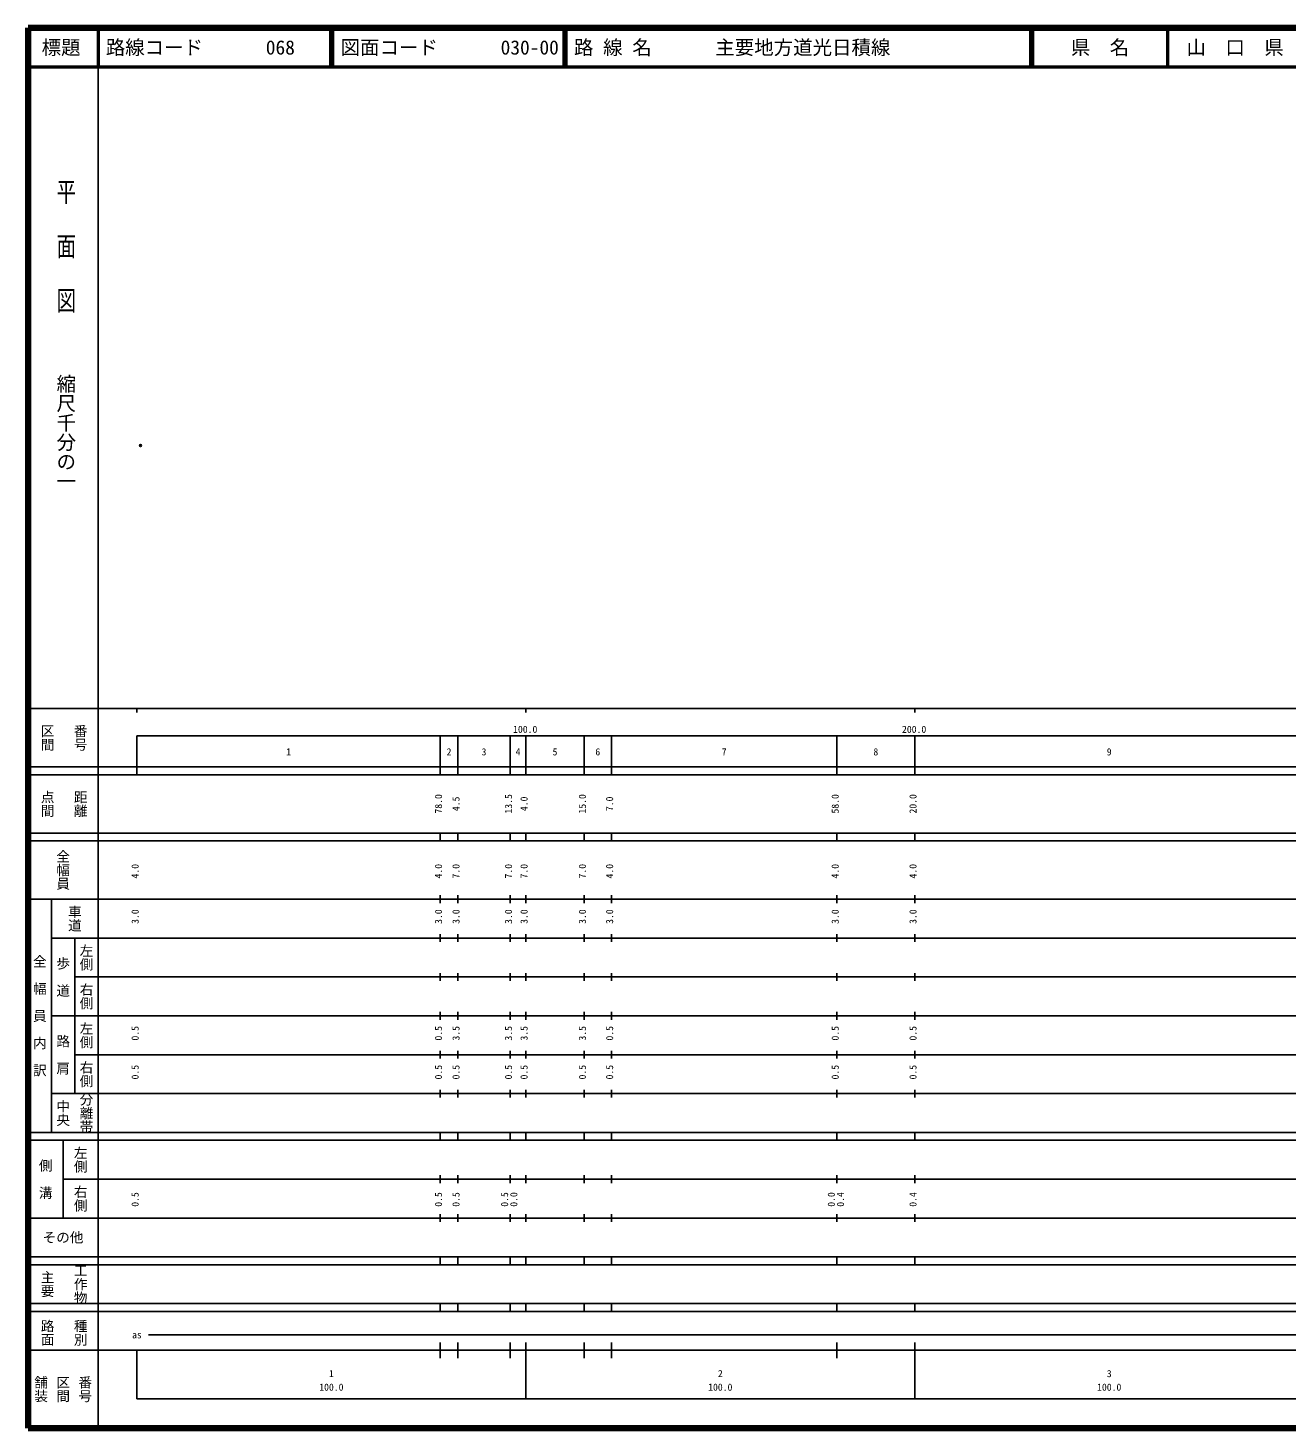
# Model space of a CAD drawing. Units: millimetres on the paper. Extents: x 40 to 680, y 20 to 380.
# Drawn here: x 40 to 363.7, y 20 to 380 of the extents above; entities that cross this region are included whole.
import ezdxf
from ezdxf.enums import TextEntityAlignment as Align

# ---------------------------------------------------------------- set-up
doc = ezdxf.new("R2010")
doc.units = ezdxf.units.MM
doc.header["$PDMODE"] = 32
doc.header["$PDSIZE"] = 0.5
doc.layers.add('M-OTRS', color=6, linetype='Continuous')
doc.layers.add('M-TTL-TXT', color=7, linetype='Continuous')
for name, color, linetype, lineweight in [('M-TTL', 2, 'Continuous', 140), ('M-TTL-BAND', 7, 'Continuous', 25), ('M-TTL-LINE', 7, 'Continuous', 50)]:
    doc.layers.add(name, color=color, linetype=linetype, lineweight=lineweight)
doc.styles.add('@ＭＳ ゴシック', font='')
doc.styles.add('ＭＳ ゴシック', font='')
doc.styles.get('@ＭＳ ゴシック').set_extended_font_data('@MS Gothic')
doc.styles.get('ＭＳ ゴシック').set_extended_font_data('MS Gothic')

msp = doc.modelspace()

# ---------------------------------------------------------------- linework, layer by layer
at = {"layer": 'M-OTRS'}
msp.add_point((68.929, 272.633), dxfattribs=at)
at = {"layer": 'M-TTL'}
for p, q in [((40, 380), (40, 20)), ((680, 380), (40, 380)), ((40, 20), (680, 20))]:
    msp.add_line(p, q, dxfattribs=at)
at = {"layer": 'M-TTL-BAND'}
for p, q in [((58, 370), (58, 20)), ((40, 205), (579, 205)), ((68, 205), (68, 204)), ((168, 205), (168, 204)), ((268, 205), (268, 204)), ((68, 198), (579, 198)), ((68, 198), (68, 188)), ((146, 188), (146, 198)), ((150.5, 188), (150.5, 198)), ((164, 188), (164, 198)), ((168, 188), (168, 198)), ((183, 188), (183, 198)), ((190, 188), (190, 198)), ((248, 188), (248, 198)), ((268, 188), (268, 198)), ((40, 190), (579, 190)), ((40, 188), (579, 188)), ((40, 173), (579, 173)), ((146, 171), (146, 173)), ((150.5, 171), (150.5, 173)), ((164, 171), (164, 173)), ((168, 171), (168, 173)), ((183, 171), (183, 173)), ((190, 171), (190, 173)), ((248, 171), (248, 173)), ((268, 171), (268, 173)), ((40, 171), (579, 171)), ((40, 156), (579, 156)), ((46, 96), (46, 156)), ((146, 155), (146, 157)), ((150.5, 155), (150.5, 157)), ((164, 155), (164, 157)), ((168, 155), (168, 157)), ((183, 155), (183, 157)), ((190, 155), (190, 157)), ((248, 155), (248, 157)), ((268, 155), (268, 157)), ((46, 146), (579, 146)), ((52, 146), (52, 106)), ((146, 145), (146, 147)), ((150.5, 145), (150.5, 147)), ((164, 145), (164, 147)), ((168, 145), (168, 147)), ((183, 145), (183, 147)), ((190, 145), (190, 147)), ((248, 145), (248, 147)), ((268, 145), (268, 147)), ((146, 135), (146, 137)), ((150.5, 135), (150.5, 137)), ((164, 135), (164, 137)), ((168, 135), (168, 137)), ((183, 135), (183, 137)), ((190, 135), (190, 137)), ((248, 135), (248, 137)), ((268, 135), (268, 137)), ((52, 136), (579, 136)), ((46, 126), (579, 126)), ((146, 125), (146, 127)), ((150.5, 125), (150.5, 127)), ((164, 125), (164, 127)), ((168, 125), (168, 127)), ((183, 125), (183, 127)), ((190, 125), (190, 127)), ((248, 125), (248, 127)), ((268, 125), (268, 127)), ((52, 116), (579, 116)), ((146, 115), (146, 117)), ((150.5, 115), (150.5, 117)), ((164, 115), (164, 117)), ((168, 115), (168, 117)), ((183, 115), (183, 117)), ((190, 115), (190, 117)), ((248, 115), (248, 117)), ((268, 115), (268, 117)), ((46, 106), (579, 106)), ((146, 105), (146, 107)), ((150.5, 105), (150.5, 107)), ((164, 105), (164, 107)), ((168, 105), (168, 107)), ((183, 105), (183, 107)), ((190, 105), (190, 107)), ((248, 105), (248, 107)), ((268, 105), (268, 107)), ((40, 96), (579, 96)), ((40, 94), (579, 94)), ((49, 94), (49, 74)), ((146, 94), (146, 96)), ((150.5, 94), (150.5, 96)), ((164, 94), (164, 96)), ((168, 94), (168, 96)), ((183, 94), (183, 96)), ((190, 94), (190, 96)), ((248, 94), (248, 96)), ((268, 94), (268, 96)), ((49, 84), (579, 84)), ((146, 83), (146, 85)), ((150.5, 83), (150.5, 85)), ((164, 83), (164, 85)), ((168, 83), (168, 85)), ((183, 83), (183, 85)), ((190, 83), (190, 85)), ((248, 83), (248, 85)), ((268, 83), (268, 85)), ((40, 74), (579, 74)), ((146, 73), (146, 75)), ((150.5, 73), (150.5, 75)), ((164, 73), (164, 75)), ((168, 73), (168, 75)), ((183, 73), (183, 75)), ((190, 73), (190, 75)), ((248, 73), (248, 75)), ((268, 73), (268, 75)), ((40, 64), (579, 64)), ((40, 62), (579, 62)), ((146, 62), (146, 64)), ((150.5, 62), (150.5, 64)), ((164, 62), (164, 64)), ((168, 62), (168, 64)), ((183, 62), (183, 64)), ((190, 62), (190, 64)), ((248, 62), (248, 64)), ((268, 62), (268, 64)), ((40, 52), (579, 52)), ((146, 50), (146, 52)), ((150.5, 50), (150.5, 52)), ((164, 50), (164, 52)), ((168, 50), (168, 52)), ((183, 50), (183, 52)), ((190, 50), (190, 52)), ((248, 50), (248, 52)), ((268, 50), (268, 52)), ((40, 50), (579, 50)), ((71, 44), (565, 44)), ((40, 40), (579, 40)), ((68, 40), (68, 27.5)), ((146, 38), (146, 42)), ((150.5, 38), (150.5, 42)), ((164, 38), (164, 42)), ((168, 27.5), (168, 42)), ((183, 38), (183, 42)), ((190, 38), (190, 42)), ((248, 38), (248, 42)), ((268, 27.5), (268, 42)), ((68, 27.5), (579, 27.5))]:
    msp.add_line(p, q, dxfattribs=at)
at = {"layer": 'M-TTL-LINE'}
for p, q in [((58, 380), (58, 370)), ((117.75, 380), (117.75, 370)), ((118.25, 380), (118.25, 370)), ((177.75, 380), (177.75, 370)), ((178.25, 380), (178.25, 370)), ((297.75, 380), (297.75, 370)), ((298.25, 380), (298.25, 370)), ((333, 380), (333, 370)), ((40, 370), (680, 370))]:
    msp.add_line(p, q, dxfattribs=at)

# ---------------------------------------------------------------- texts
at = {"layer": 'M-TTL-BAND', "style": '@ＭＳ ゴシック', "width": 1.4}
msp.add_text('平  面  図', height=3.666, rotation=270, dxfattribs=at).set_placement((49.777, 306.475), align=Align.MIDDLE_RIGHT)
at = {"layer": 'M-TTL-BAND', "style": '@ＭＳ ゴシック'}
msp.add_text('縮尺千分の一', height=3.666, rotation=270, dxfattribs=at).set_placement((49.777, 261.03), align=Align.MIDDLE_RIGHT)
for s, p in [('区間', (45, 197.5)), ('番号', (53.5, 197.5)), ('点間', (45, 180.5)), ('距離', (53.5, 180.5)), ('全幅員', (49, 163.5)), ('車道', (52, 151)), ('左側', (55, 141)), ('全\u3000幅\u3000員\u3000内\u3000訳', (43, 126)), ('歩\u3000道', (49, 136)), ('右側', (55, 131)), ('左側', (55, 121)), ('路\u3000肩', (49, 116)), ('右側', (55, 111)), ('分離帯', (55, 101)), ('中央', (49, 101)), ('左側', (53.5, 89)), ('側\u3000溝', (44.5, 84)), ('右側', (53.5, 79)), ('工作物', (53.5, 57)), ('主要', (45, 57)), ('路面', (45, 44.5)), ('種別', (53.5, 44.5)), ('舗装', (43.333, 30)), ('区間', (49, 30)), ('番号', (54.667, 30))]:
    msp.add_text(s, height=2.566, rotation=270, dxfattribs=at).set_placement(p, align=Align.MIDDLE_CENTER)
at = {"layer": 'M-TTL-BAND', "style": 'ＭＳ ゴシック'}
for s, p in [('100.0', (167.844, 198.195)), ('200.0', (267.844, 198.195)), ('1', (107, 192.405)), ('2', (148.25, 192.405)), ('3', (157.25, 192.405)), ('4', (166, 192.405)), ('5', (175.5, 192.405)), ('6', (186.5, 192.405)), ('7', (219, 192.405)), ('8', (258, 192.405)), ('9', (318, 192.405)), ('as', (68, 42.5)), ('1', (118, 32.523)), ('2', (218, 32.523)), ('3', (318, 32.523)), ('100.0', (118, 29.033)), ('100.0', (218, 29.033)), ('100.0', (318, 29.033))]:
    msp.add_text(s, height=1.833, dxfattribs=at).set_placement(p, align=Align.BOTTOM_CENTER)
for s, p in [('78.0', (147, 180.5)), ('4.5', (151.5, 180.5)), ('13.5', (165, 180.5)), ('4.0', (169, 180.5)), ('15.0', (184, 180.5)), ('7.0', (191, 180.5)), ('58.0', (249, 180.5)), ('20.0', (269, 180.5)), ('4.0', (69, 163.174)), ('4.0', (147, 163.174)), ('7.0', (151.5, 163.174)), ('7.0', (165, 163.174)), ('7.0', (169, 163.174)), ('7.0', (184, 163.174)), ('4.0', (191, 163.174)), ('4.0', (249, 163.174)), ('4.0', (269, 163.174)), ('3.0', (69, 151.5)), ('3.0', (147, 151.5)), ('3.0', (151.5, 151.5)), ('3.0', (165, 151.5)), ('3.0', (169, 151.5)), ('3.0', (184, 151.5)), ('3.0', (191, 151.5)), ('3.0', (249, 151.5)), ('3.0', (269, 151.5)), ('0.5', (69, 121.5)), ('0.5', (147, 121.5)), ('3.5', (151.5, 121.5)), ('3.5', (165, 121.5)), ('3.5', (169, 121.5)), ('3.5', (184, 121.5)), ('0.5', (191, 121.5)), ('0.5', (249, 121.5)), ('0.5', (269, 121.5)), ('0.5', (69, 111.5)), ('0.5', (147, 111.5)), ('0.5', (151.5, 111.5)), ('0.5', (165, 111.5)), ('0.5', (169, 111.5)), ('0.5', (184, 111.5)), ('0.5', (191, 111.5)), ('0.5', (249, 111.5)), ('0.5', (269, 111.5)), ('0.5', (69, 78.764)), ('0.5', (147, 78.764)), ('0.5', (151.5, 78.764)), ('0.5', (164, 78.764)), ('0.0', (166.37, 78.764)), ('0.0', (248, 78.764)), ('0.4', (250.37, 78.764)), ('0.4', (269, 78.764))]:
    msp.add_text(s, height=1.833, rotation=90, dxfattribs=at).set_placement(p, align=Align.BOTTOM_CENTER)
msp.add_text('その他', height=2.566, dxfattribs=at).set_placement((49, 69), align=Align.MIDDLE_CENTER)
at = {"layer": 'M-TTL-TXT', "style": 'ＭＳ ゴシック'}
for s, p in [('標題', (48.5, 375)), ('県\u3000名', (315.625, 375)), ('山\u3000口\u3000県', (350.375, 375))]:
    msp.add_text(s, height=3.666, dxfattribs=at).set_placement(p, align=Align.MIDDLE_CENTER)
for s, p in [('路線コード', (60, 375)), ('068', (101.142, 375)), ('068', (101.142, 375)), ('068', (101.142, 375)), ('図面コード', (120.38, 375)), ('030-00', (161.521, 375)), ('路 線 名', (180.38, 375)), ('主要地方道光日積線', (216.734, 375))]:
    msp.add_text(s, height=3.666, dxfattribs=at).set_placement(p, align=Align.MIDDLE_LEFT)

doc.saveas('drawing.dxf')
